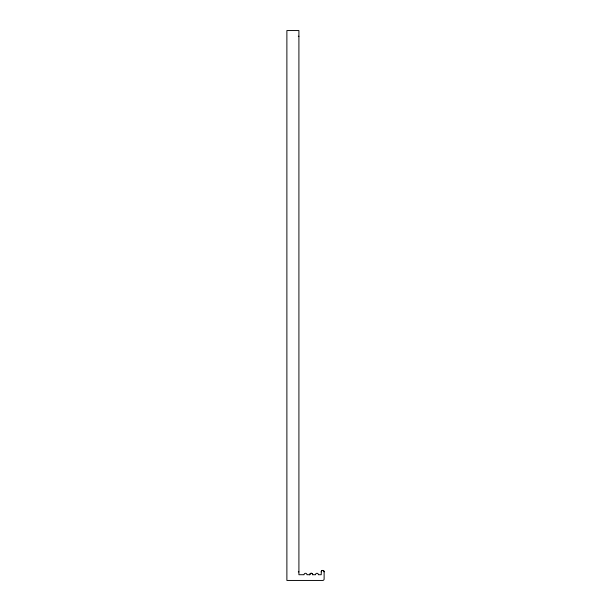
<?xml version="1.0" encoding="UTF-8"?>
<svg xmlns="http://www.w3.org/2000/svg" width="611" height="611" viewBox="0 0 611 611"><rect width="100%" height="100%" fill="white"/><g stroke="black" fill="none" stroke-linecap="round" stroke-linejoin="round"><path stroke-width="0.92" d="M298.336 36.278L298.916 36.278M298.336 571.858L298.916 571.858M309.8 574.722L306.936 574.722A1.428 1.428 0 0 0 305.5 573.286A1.428 1.428 0 0 0 304.072 574.722L298.916 574.722L298.909 30.55L286.88 30.55L286.887 580.45L322.684 580.45A1.428 1.428 0 0 0 324.12 579.014L324.12 571.858A1.428 1.428 0 0 0 322.684 570.422A1.436 1.436 0 0 0 321.249 571.858L321.249 574.722L318.384 574.722A1.428 1.428 0 0 0 316.956 573.286A1.428 1.428 0 0 0 315.528 574.722L312.656 574.722A1.436 1.436 0 0 0 311.228 573.286A1.436 1.436 0 0 0 309.792 574.722A1.436 1.436 0 0 1 311.228 573.286A1.436 1.436 0 0 1 312.664 574.722M321.256 571.858A1.428 1.428 0 0 1 322.684 570.422A1.436 1.436 0 0 1 324.113 571.858"/></g></svg>
